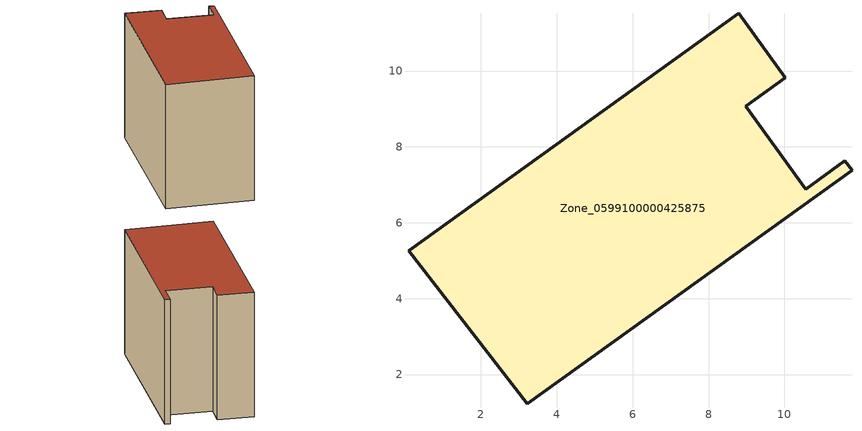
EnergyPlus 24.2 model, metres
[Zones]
Zone_0599100000425875
 floor ground (C_G): 10.56,6.89 11.6,7.64 11.78,7.38 3.23,1.23 0.09,5.26 8.8,11.53 10.02,9.82 8.98,9.07 z0
 wall outside (C_F): 3.23,1.23 11.78,7.38 11.6,7.64 10.56,6.89 8.98,9.07 10.02,9.82 8.8,11.53 0.09,5.26 3.23,1.23 z0:7.49
 roof outside (C_R): 0.09,5.26 3.23,1.23 11.78,7.38 11.6,7.64 10.56,6.89 8.98,9.07 10.02,9.82 8.8,11.53 z7.49
[BUILDING]
Pand.0599100000425875: North Axis=0; Terrain=City; Loads Convergence Tolerance Value=0.04; Temperature Convergence Tolerance Value=0.4; Solar Distribution=FullExterior; Maximum Number of Warmup Days=25; Minimum Number of Warmup Days=1
[Site:Location]
Rotterdam.The.Hague.AP_ZH_NLD Design_Conditions: Latitude=51.96; Longitude=4.45; Time Zone=1; Elevation=-4.5
[SITE:GROUNDTEMPERATURE:BUILDINGSURFACE]
18, 18, 18, 18, 18, 18, 18, 18, 18, 18, 18, 18
[MATERIAL] Thermal Absorptance=0.9; Solar Absorptance=0.7; Visible Absorptance=0.7
Name | Roughness | Thickness | Conductivity | Density | Specific Heat
G.TI.2006-2014 | MediumSmooth | 0.15 | 0.06 | 540 | 1210
F.TI.2006-2014 | Rough | 0.3 | 0.12 | 1920 | 840
R.TI.2006-2014 | MediumRough | 0.2 | 0.08 | 1500 | 1000
[CONSTRUCTION]
C_G: G.TI.2006-2014
C_F: F.TI.2006-2014
C_R: R.TI.2006-2014
[ZONE]
Zone_0599100000425875: Type=1; Multiplier=1; Ceiling Height=Autocalculate; Volume=Autocalculate; Floor Area=autocalculate; Part of Total Floor Area=Yes
[ZONEINFILTRATION:DESIGNFLOWRATE]
Infil_Zone_0599100000425875: Zone or ZoneList or Space or SpaceList=Zone_0599100000425875; Schedule=AlwaysOn; Design Flow Rate Calculation Method=Flow/Area; Flow Rate per Floor Area=0.0015; Constant Term Coefficient=1; Temperature Term Coefficient=0; Velocity Term Coefficient=0; Velocity Squared Term Coefficient=0
[HVACTEMPLATE:ZONE:IDEALLOADSAIRSYSTEM]
Zone_0599100000425875: Maximum Heating Supply Air Temperature=50; Minimum Cooling Supply Air Temperature=13; Maximum Heating Supply Air Humidity Ratio=0.0156; Minimum Cooling Supply Air Humidity Ratio=0.0077; Heating Limit=NoLimit; Cooling Limit=NoLimit; Dehumidification Control Type=ConstantSensibleHeatRatio; Cooling Sensible Heat Ratio=0.7; Dehumidification Setpoint=60; Humidification Control Type=None; Humidification Setpoint=30; Outdoor Air Method=None; Outdoor Air Flow Rate per Person=0.00944; Outdoor Air Flow Rate per Zone Floor Area=0; Outdoor Air Flow Rate per Zone=0; Demand Controlled Ventilation Type=None; Outdoor Air Economizer Type=NoEconomizer; Heat Recovery Type=None; Sensible Heat Recovery Effectiveness=0.7; Latent Heat Recovery Effectiveness=0.65
[ZONECONTROL:THERMOSTAT]
ThermostatControl_Zone_0599100000425875: Zone or ZoneList=Zone_0599100000425875; Control Type Schedule=DualSetpointControlType; Control 1=Thermostat_Zone_0599100000425875; Temperature Difference Between Cutout And Setpoint=0
[THERMOSTATSETPOINT:DUALSETPOINT]
Thermostat_Zone_0599100000425875: Heating Setpoint Temperature Schedule=HeatingSetpoint_Zone_0599100000425875; Cooling Setpoint Temperature Schedule=CoolingSetpoint_Zone_0599100000425875
[SCHEDULE:COMPACT]
HeatingSetpoint_Zone_0599100000425875: Through: 12/31, For: AllDays, Until: 24:00, 21
CoolingSetpoint_Zone_0599100000425875: Through: 12/31, For: AllDays, Until: 24:00, 24
DualSetpointControlType: Through: 12/31, For: AllDays, Until: 24:00, 4
AlwaysOn: Through: 12/31, For: AllDays, Until: 24:00, 1
